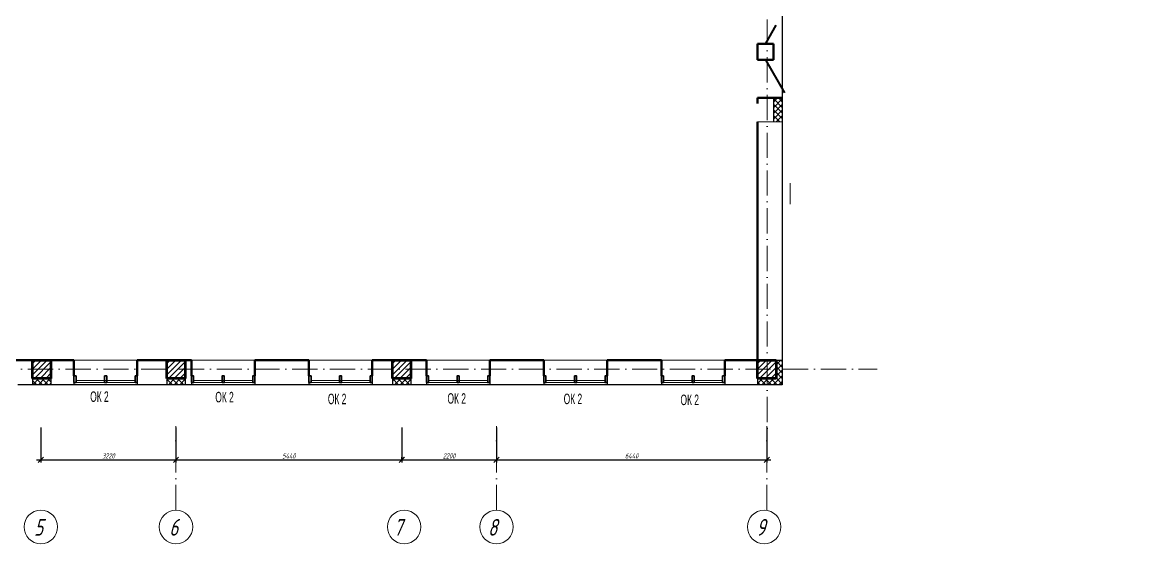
# Model space of a CAD drawing. Header units: millimetres. Extents: x 5763 to 12018931, y 39842 to 3600577.
# Drawn here: x 266604 to 319818, y 558164 to 583029 of the extents above; entities that cross this region are included whole.
import ezdxf

# ---------------------------------------------------------------- set-up
doc = ezdxf.new("R2010")
doc.units = ezdxf.units.MM
doc.linetypes.add('ACAD_ISO10W100', pattern=[18, 12, -3, 0, -3])
doc.layers.add('!Форматы', color=7, linetype='Continuous')
doc.layers.add('Архитектура', color=7, linetype='Continuous')
doc.styles.add('RUSSWIN', font='russwin.shx', dxfattribs={"width": 0.6})
doc.styles.add('VSSP_ROMANS07', font='romans.shx', dxfattribs={"width": 0.7, "oblique": 15, "height": 250})
doc.dimstyles.new('VSSP-100', dxfattribs={"dimscale": 100, "dimtxt": 2.5, "dimasz": 2.5, "dimexe": 1.25, "dimexo": 0.625, "dimtad": 1, "dimdec": 0, "dimrnd": 0.001, "dimzin": 1, "dimtxsty": 'VSSP_ROMANS07', "dimblk": 'OBLIQUE', "dimcen": 2.5, "dimdle": 2, "dimaunit": 1, "dimadec": 3, "dimazin": 2, "dimtfac": 1, "dimtdec": 0, "dimtix": 1, "dimtmove": 2, "dimatfit": 3, "dimldrblk": 'OBLIQUE', "dimfxl": 1.25, "dimtolj": 1, "dimtzin": 0, "dimarcsym": 0})
pattern_1 = [(45, (-1179925.73, -135293.64), (-134.703842, 134.703842), []), (135, (-1179925.73, -135293.64), (-134.703842, -134.703842), [])]

# ---------------------------------------------------------------- blocks, each defined once
blk = doc.blocks.new('_OBLIQUE')
at = {"color": 0, "linetype": 'ByBlock'}
blk.add_line((-0.5, -0.5), (0.5, 0.5), dxfattribs=at)
blk = doc.blocks.new('*D91')
at = {"layer": 'Defpoints', "color": 0, "transparency": 16777216}
for p in [(267486, 563764), (273928, 563764), (273928, 562164)]:
    blk.add_point(p, dxfattribs=at)
at = {"layer": 'Архитектура', "color": 0, "lineweight": -2, "transparency": 16777216}
for p, q in [((267486, 563702), (267486, 562039)), ((273928, 563702), (273928, 562039)), ((267286, 562164), (274128, 562164))]:
    blk.add_line(p, q, dxfattribs=at)
at = {"layer": 'Архитектура', "color": 0, "lineweight": -2, "transparency": 16777216, "xscale": 250, "yscale": 250, "zscale": 250, "rotation": 180}
blk.add_blockref('_OBLIQUE', (267486, 562164), dxfattribs=at)
at = {"layer": 'Архитектура', "color": 0, "lineweight": -2, "transparency": 16777216, "xscale": 250, "yscale": 250, "zscale": 250}
blk.add_blockref('_OBLIQUE', (273928, 562164), dxfattribs=at)
at = {"layer": 'Архитектура', "color": 0, "lineweight": 20, "transparency": 16777216, "insert": (270707, 562352), "char_height": 250, "width": 87154.5, "attachment_point": 5, "style": 'VSSP_ROMANS07'}
blk.add_mtext('\\A1;3220', dxfattribs=at)
blk = doc.blocks.new('*D93')
at = {"layer": 'Defpoints', "color": 0, "transparency": 16777216}
for p in [(284688, 563764), (289206, 563764), (289206, 562164)]:
    blk.add_point(p, dxfattribs=at)
at = {"layer": 'Архитектура', "color": 0, "lineweight": -2, "transparency": 16777216}
for p, q in [((284688, 563702), (284688, 562039)), ((289206, 563702), (289206, 562039)), ((284488, 562164), (289406, 562164))]:
    blk.add_line(p, q, dxfattribs=at)
at = {"layer": 'Архитектура', "color": 0, "lineweight": -2, "transparency": 16777216, "xscale": 250, "yscale": 250, "zscale": 250, "rotation": 180}
blk.add_blockref('_OBLIQUE', (284688, 562164), dxfattribs=at)
at = {"layer": 'Архитектура', "color": 0, "lineweight": -2, "transparency": 16777216, "xscale": 250, "yscale": 250, "zscale": 250}
blk.add_blockref('_OBLIQUE', (289206, 562164), dxfattribs=at)
at = {"layer": 'Архитектура', "color": 0, "lineweight": 20, "transparency": 16777216, "insert": (286947, 562351), "char_height": 250, "width": 65741.77, "attachment_point": 5, "style": 'VSSP_ROMANS07'}
blk.add_mtext('\\A1;2200', dxfattribs=at)
blk = doc.blocks.new('*D94')
at = {"layer": 'Defpoints', "color": 0, "transparency": 16777216}
for p in [(289206, 563764), (302088, 563764), (302088, 562164)]:
    blk.add_point(p, dxfattribs=at)
at = {"layer": 'Архитектура', "color": 0, "lineweight": -2, "transparency": 16777216}
for p, q in [((289206, 563702), (289206, 562039)), ((302088, 563702), (302088, 562039)), ((289006, 562164), (302288, 562164))]:
    blk.add_line(p, q, dxfattribs=at)
at = {"layer": 'Архитектура', "color": 0, "lineweight": -2, "transparency": 16777216, "xscale": 250, "yscale": 250, "zscale": 250, "rotation": 180}
blk.add_blockref('_OBLIQUE', (289206, 562164), dxfattribs=at)
at = {"layer": 'Архитектура', "color": 0, "lineweight": -2, "transparency": 16777216, "xscale": 250, "yscale": 250, "zscale": 250}
blk.add_blockref('_OBLIQUE', (302088, 562164), dxfattribs=at)
at = {"layer": 'Архитектура', "color": 0, "lineweight": 20, "transparency": 16777216, "insert": (295647, 562352), "char_height": 250, "attachment_point": 5, "style": 'VSSP_ROMANS07'}
blk.add_mtext('\\A1;6440', dxfattribs=at)
blk = doc.blocks.new('*D92')
at = {"layer": '!Форматы', "color": 0, "lineweight": -2, "transparency": 16777216}
for p, q in [((273728, 562164), (284893, 562164)), ((273928, 562164), (273928, 562039)), ((284693, 562164), (284693, 562289))]:
    blk.add_line(p, q, dxfattribs=at)
at = {"layer": 'Defpoints', "color": 0, "transparency": 16777216}
for p in [(273928, 562164), (284693, 562164), (284693, 562164)]:
    blk.add_point(p, dxfattribs=at)
at = {"layer": '!Форматы', "color": 0, "lineweight": -2, "transparency": 16777216, "xscale": 250, "yscale": 250, "zscale": 250, "rotation": 180}
blk.add_blockref('_OBLIQUE', (273928, 562164), dxfattribs=at)
at = {"layer": '!Форматы', "color": 0, "lineweight": -2, "transparency": 16777216, "xscale": 250, "yscale": 250, "zscale": 250}
blk.add_blockref('_OBLIQUE', (284693, 562164), dxfattribs=at)
at = {"layer": '!Форматы', "color": 0, "lineweight": 20, "transparency": 16777216, "insert": (279311, 562351), "char_height": 250, "attachment_point": 5, "style": 'VSSP_ROMANS07'}
blk.add_mtext('\\A1;5440', dxfattribs=at)

msp = doc.modelspace()

# ---------------------------------------------------------------- hatches: boundary and pattern name
at = {"ltscale": 100, "transparency": 33554597}
h = msp.add_hatch(dxfattribs=at)
h.set_pattern_fill('ANSI37', color=256, scale=60)
h.set_pattern_definition(pattern_1)
h.paths.add_polyline_path([(302826.26077, 579424.25934), (302406.26077, 579424.25934), (302406.26077, 578280.25934), (302826.26077, 578280.25934), (302826.26077, 578564.25934)])
h = msp.add_hatch(dxfattribs=at)
h.set_pattern_fill('ANSI31', color=256, scale=60)
h.set_pattern_definition([(45, (-299778.53, 350121.79), (-134.70384, 134.70384), [])])
h.paths.add_polyline_path([(267970.26077, 566924.25934), (267086.26077, 566924.25934), (267086.26077, 566040.25934), (267970.26077, 566040.25934)])
h = msp.add_hatch(dxfattribs=at)
h.set_pattern_fill('ANSI31', color=256, scale=60)
h.set_pattern_definition([(45, (-293378.53, 350121.78), (-134.70384, 134.70384), [])])
h.paths.add_polyline_path([(274370.25924, 566924.25723), (273486.25924, 566924.25723), (273486.25924, 566040.25723), (274370.25924, 566040.25723)])
h = msp.add_hatch(dxfattribs=at)
h.set_pattern_fill('ANSI31', color=256, scale=60)
h.set_pattern_definition([(45, (-282622.53, 350121.78), (-134.70384, 134.70384), [])])
h.paths.add_polyline_path([(285126.26077, 566924.25723), (284242.26077, 566924.25723), (284242.26077, 566040.25723), (285126.26077, 566040.25723)])
h = msp.add_hatch(dxfattribs=at)
h.set_pattern_fill('ANSI37', color=256, scale=60)
h.set_pattern_definition(pattern_1)
h.paths.add_polyline_path([(302826.26077, 566924.25723), (302530.26077, 566924.25723), (302530.26077, 566040.25723), (302088.26077, 566040.25723), (302088.26077, 565744.25932), (302826.26077, 565744.25932)])
h.paths.add_polyline_path([(302088.26077, 566040.25723), (301646.26077, 566040.25723), (301646.26077, 565744.25932), (302088.26077, 565744.25932)])
h = msp.add_hatch(dxfattribs=at)
h.set_pattern_fill('ANSI31', color=256, scale=60)
h.set_pattern_definition([(45, (-265218.53, 350121.78), (-134.70384, 134.70384), [])])
h.paths.add_polyline_path([(302530.26077, 566924.25723), (301646.26077, 566924.25723), (301646.26077, 566040.25723), (302530.26077, 566040.25723)])
h = msp.add_hatch(dxfattribs=at)
h.set_pattern_fill('ANSI37', color=256, scale=60)
h.set_pattern_definition(pattern_1)
h.paths.add_polyline_path([(285126.26077, 566040.25723), (284242.26077, 566040.25723), (284242.26077, 565744.25932), (285126.26077, 565744.25932)])
h.paths.add_polyline_path([(274370.25924, 566040.25723), (273486.25924, 566040.25723), (273486.25924, 565744.25932), (274370.25924, 565744.25932)])
h.paths.add_polyline_path([(267970.26077, 566040.25934), (267086.26077, 566040.25934), (267086.26077, 565744.25932), (267970.26077, 565744.25932)])
h.paths.add_polyline_path([(255161.67121, 566040.25934), (254277.67121, 566040.25934), (254214.52275, 566040.25934), (254214.52275, 565384.25934), (255161.67121, 565384.25934)])

# ---------------------------------------------------------------- linework, layer by layer
at = {"layer": '!Форматы', "lineweight": 20}
for p, q in [((301646.26077, 578280.25934), (302826.26077, 578280.25934)), ((303201.78556, 575351.64542), (303201.78556, 574351.64692))]:
    msp.add_line(p, q, dxfattribs=at)
at = {"layer": '!Форматы', "color": 1, "lineweight": 20}
for p, q in [((267086.26077, 566924.25934), (267970.26077, 566924.25934)), ((267086.26077, 566040.25934), (267086.26077, 566924.25934)), ((267970.26077, 566924.25934), (267970.26077, 566040.25934)), ((273486.25924, 566924.25723), (274370.25924, 566924.25723)), ((273486.25924, 566040.25723), (273486.25924, 566924.25723)), ((274370.25924, 566924.25723), (274370.25924, 566040.25723)), ((284242.26077, 566924.25723), (285126.26077, 566924.25723)), ((284242.26077, 566040.25723), (284242.26077, 566924.25723)), ((285126.26077, 566924.25723), (285126.26077, 566040.25723)), ((301646.26077, 566924.25723), (302530.26077, 566924.25723)), ((301646.26077, 566040.25723), (301646.26077, 566924.25723)), ((302530.26077, 566924.25723), (302530.26077, 566040.25723)), ((267970.26077, 566040.25934), (267086.26077, 566040.25934)), ((274370.25924, 566040.25723), (273486.25924, 566040.25723)), ((273486.25924, 566040.25723), (273928.25924, 566040.25723)), ((285126.26077, 566040.25723), (284242.26077, 566040.25723)), ((302530.26077, 566040.25723), (301646.26077, 566040.25723)), ((301646.26077, 566040.25723), (302088.26077, 566040.25723))]:
    msp.add_line(p, q, dxfattribs=at)
at = {"layer": '!Форматы', "color": 1, "lineweight": 53}
for p, q in [((267086.26077, 566924.25934), (267970.26077, 566924.25934)), ((267086.26077, 566040.25934), (267086.26077, 566924.25934)), ((267970.26077, 566924.25934), (267970.26077, 566040.25934)), ((273486.25924, 566924.25723), (274370.25924, 566924.25723)), ((273486.25924, 566040.25723), (273486.25924, 566924.25723)), ((274370.25924, 566924.25723), (274370.25924, 566040.25723)), ((284242.26077, 566924.25723), (285126.26077, 566924.25723)), ((284242.26077, 566040.25723), (284242.26077, 566924.25723)), ((285126.26077, 566924.25723), (285126.26077, 566040.25723)), ((301646.26077, 566924.25723), (302530.26077, 566924.25723)), ((301646.26077, 566040.25723), (301646.26077, 566924.25723)), ((302530.26077, 566924.25723), (302530.26077, 566040.25723)), ((267970.26077, 566040.25934), (267086.26077, 566040.25934)), ((274370.25924, 566040.25723), (273486.25924, 566040.25723)), ((285126.26077, 566040.25723), (284242.26077, 566040.25723)), ((302530.26077, 566040.25723), (301646.26077, 566040.25723))]:
    msp.add_line(p, q, dxfattribs=at)
at = {"ltscale": 100}
for p, q in [((302406.26077, 579424.25934), (302406.26077, 578280.25934)), ((302530.26077, 566924.25723), (302826.26077, 566924.25723)), ((267086.26077, 566040.25934), (267086.26077, 565744.25932)), ((267970.26077, 566040.25934), (267970.26077, 565744.25932)), ((273486.25924, 566040.25723), (273486.25924, 565744.25932)), ((274370.25924, 566040.25723), (274370.25924, 565744.25932)), ((284242.26077, 566040.25723), (284242.26077, 565744.25932)), ((285126.26077, 566040.25723), (285126.26077, 565744.25932)), ((301646.26077, 566040.25723), (301646.26077, 565744.25932))]:
    msp.add_line(p, q, dxfattribs=at)
at = {"layer": 'Архитектура', "color": 7, "linetype": 'ACAD_ISO10W100', "lineweight": 20, "ltscale": 100}
for p, q in [((302104.90214, 562163.86428), (302104.90214, 611798.23946)), ((234466.26111, 566482.25934), (307348.1052, 566482.25934)), ((273928.25924, 559764.25955), (273928.25924, 563764.25934)), ((289206.25435, 559764.25955), (289206.25435, 563764.25934)), ((302088.26077, 559764.25955), (302088.26077, 563764.25934))]:
    msp.add_line(p, q, dxfattribs=at)
at = {"layer": 'Архитектура', "color": 7, "lineweight": 40}
for p, q in [((302526.26077, 582890.28475), (302026.26077, 582024.25934)), ((302026.26077, 581244.25934), (302936.26077, 579668.09311))]:
    msp.add_line(p, q, dxfattribs=at)
at = {"layer": 'Архитектура', "color": 7, "lineweight": 50}
for p, q in [((302406.26077, 582004.25934), (301646.26077, 582004.25934)), ((301646.26077, 582004.25934), (301646.26077, 581244.25934)), ((302406.26077, 582004.25934), (302406.26077, 581244.25934)), ((302406.26077, 581244.25934), (301646.26077, 581244.25934)), ((301646.26077, 579424.25934), (301646.26077, 579164.25934)), ((302826.26077, 579424.25934), (301646.26077, 579424.25934)), ((301646.26077, 578280.25934), (301646.26077, 566924.25934)), ((263966.2577, 566924.25934), (269066.25924, 566924.25934)), ((269066.25924, 566164.25934), (269066.25924, 566924.25934)), ((272086.25924, 566924.25934), (274666.25924, 566924.25934)), ((272086.25924, 566164.25934), (272086.25924, 566924.25934)), ((274666.25924, 566164.25934), (274666.25924, 566924.25934)), ((277686.25924, 566924.25934), (280266.25924, 566924.25934)), ((277686.25924, 566164.25934), (277686.25924, 566924.25934)), ((280266.25924, 566164.25934), (280266.25924, 566924.25934)), ((283286.25924, 566924.25934), (285866.25924, 566924.25934)), ((283286.25924, 566164.25934), (283286.25924, 566924.25934)), ((285866.25924, 566164.25934), (285866.25924, 566924.25934)), ((288886.25924, 566924.25934), (291466.25924, 566924.25934)), ((288886.25924, 566164.25934), (288886.25924, 566924.25934)), ((291466.25924, 566164.25934), (291466.25924, 566924.25934)), ((294486.25924, 566924.25934), (297066.25924, 566924.25934)), ((294486.25924, 566164.25934), (294486.25924, 566924.25934)), ((297066.25924, 566164.25934), (297066.25924, 566924.25934)), ((300086.25924, 566924.25934), (301646.26077, 566924.25934)), ((300086.25924, 566164.25934), (300086.25924, 566924.25934))]:
    msp.add_line(p, q, dxfattribs=at)
at = {"layer": 'Архитектура', "color": 7, "lineweight": 20}
for p, q in [((269066.25924, 566924.25934), (272086.25924, 566924.25934)), ((274666.25924, 566924.25934), (277686.25924, 566924.25934)), ((280266.25924, 566924.25934), (283286.25924, 566924.25934)), ((285866.25924, 566924.25934), (288886.25924, 566924.25934)), ((291466.25924, 566924.25934), (294486.25924, 566924.25934)), ((297066.25924, 566924.25934), (300086.25924, 566924.25934))]:
    msp.add_line(p, q, dxfattribs=at)
at = {"layer": 'Архитектура', "color": 7, "lineweight": 25}
for p, q in [((269066.25924, 565844.25934), (269066.25924, 565744.25932)), ((272086.25924, 565844.25934), (272086.25924, 565744.25932)), ((274666.25924, 565844.25934), (274666.25924, 565744.25932)), ((277686.25924, 565844.25934), (277686.25924, 565744.25932)), ((280266.25924, 565844.25934), (280266.25924, 565744.25932)), ((283286.25924, 565844.25934), (283286.25924, 565744.25932)), ((285866.25924, 565844.25934), (285866.25924, 565744.25932)), ((288886.25924, 565844.25934), (288886.25924, 565744.25932)), ((291466.25924, 565844.25934), (291466.25924, 565744.25932)), ((294486.25924, 565844.25934), (294486.25924, 565744.25932)), ((297066.25924, 565844.25934), (297066.25924, 565744.25932)), ((300086.25924, 565844.25934), (300086.25924, 565744.25932))]:
    msp.add_line(p, q, dxfattribs=at)
at = {"layer": 'Архитектура', "color": 7, "lineweight": 18}
for p, q in [((271986.25924, 565944.25934), (269166.25924, 565944.25934)), ((271986.25924, 565844.25934), (269166.25924, 565844.25934)), ((277586.25924, 565944.25934), (274766.25924, 565944.25934)), ((277586.25924, 565844.25934), (274766.25924, 565844.25934)), ((283186.25924, 565944.25934), (280366.25924, 565944.25934)), ((283186.25924, 565844.25934), (280366.25924, 565844.25934)), ((288786.25924, 565944.25934), (285966.25924, 565944.25934)), ((288786.25924, 565844.25934), (285966.25924, 565844.25934)), ((294386.25924, 565944.25934), (291566.25924, 565944.25934)), ((294386.25924, 565844.25934), (291566.25924, 565844.25934)), ((299986.25924, 565944.25934), (297166.25924, 565944.25934)), ((299986.25924, 565844.25934), (297166.25924, 565844.25934))]:
    msp.add_line(p, q, dxfattribs=at)
at = {"layer": 'Архитектура', "color": 7, "lineweight": 25}
for points in [[(242186.26077, 589944.25627), (242186.26077, 604824.25932), (261066.26077, 604824.25932), (261066.26077, 591824.25932), (283946.26077, 591824.25932), (283946.26077, 611023.76996), (302826.26077, 611023.76996), (302826.26077, 578564.25934)], [(302826.26077, 578564.25934), (302826.26077, 565744.25932), (266386.2577, 565744.25932)]]:
    msp.add_lwpolyline(points, dxfattribs=at)
at = {"layer": 'Архитектура', "color": 7, "lineweight": 35}
for points in [[(269066.25924, 565844.25934), (269066.25924, 566164.25934), (269166.25924, 566164.25934), (269166.25924, 565844.25934), (269066.25924, 565844.25934)], [(270526.25924, 565844.25934), (270526.25924, 566164.25934), (270626.25924, 566164.25934), (270626.25924, 565844.25934), (270526.25924, 565844.25934)], [(272086.25924, 565844.25934), (272086.25924, 566164.25934), (271986.25924, 566164.25934), (271986.25924, 565844.25934), (272086.25924, 565844.25934)], [(274666.25924, 565844.25934), (274666.25924, 566164.25934), (274766.25924, 566164.25934), (274766.25924, 565844.25934), (274666.25924, 565844.25934)], [(276126.25924, 565844.25934), (276126.25924, 566164.25934), (276226.25924, 566164.25934), (276226.25924, 565844.25934), (276126.25924, 565844.25934)], [(277686.25924, 565844.25934), (277686.25924, 566164.25934), (277586.25924, 566164.25934), (277586.25924, 565844.25934), (277686.25924, 565844.25934)], [(280266.25924, 565844.25934), (280266.25924, 566164.25934), (280366.25924, 566164.25934), (280366.25924, 565844.25934), (280266.25924, 565844.25934)], [(281726.25924, 565844.25934), (281726.25924, 566164.25934), (281826.25924, 566164.25934), (281826.25924, 565844.25934), (281726.25924, 565844.25934)], [(283286.25924, 565844.25934), (283286.25924, 566164.25934), (283186.25924, 566164.25934), (283186.25924, 565844.25934), (283286.25924, 565844.25934)], [(285866.25924, 565844.25934), (285866.25924, 566164.25934), (285966.25924, 566164.25934), (285966.25924, 565844.25934), (285866.25924, 565844.25934)], [(287326.25924, 565844.25934), (287326.25924, 566164.25934), (287426.25924, 566164.25934), (287426.25924, 565844.25934), (287326.25924, 565844.25934)], [(288886.25924, 565844.25934), (288886.25924, 566164.25934), (288786.25924, 566164.25934), (288786.25924, 565844.25934), (288886.25924, 565844.25934)], [(291466.25924, 565844.25934), (291466.25924, 566164.25934), (291566.25924, 566164.25934), (291566.25924, 565844.25934), (291466.25924, 565844.25934)], [(292926.25924, 565844.25934), (292926.25924, 566164.25934), (293026.25924, 566164.25934), (293026.25924, 565844.25934), (292926.25924, 565844.25934)], [(294486.25924, 565844.25934), (294486.25924, 566164.25934), (294386.25924, 566164.25934), (294386.25924, 565844.25934), (294486.25924, 565844.25934)], [(297066.25924, 565844.25934), (297066.25924, 566164.25934), (297166.25924, 566164.25934), (297166.25924, 565844.25934), (297066.25924, 565844.25934)], [(298526.25924, 565844.25934), (298526.25924, 566164.25934), (298626.25924, 566164.25934), (298626.25924, 565844.25934), (298526.25924, 565844.25934)], [(300086.25924, 565844.25934), (300086.25924, 566164.25934), (299986.25924, 566164.25934), (299986.25924, 565844.25934), (300086.25924, 565844.25934)]]:
    msp.add_lwpolyline(points, dxfattribs=at)
at = {"layer": 'Архитектура', "color": 7, "lineweight": 20}
for centre in [(267486.26077, 558964.25955), (267486.26077, 558964.25955), (273928.25924, 558964.25955), (273928.25924, 558964.25955), (284806.25435, 558964.25955), (284806.25435, 558964.25955), (289206.25435, 558964.25955), (289206.25435, 558964.25955), (301966.25756, 558964.25955), (301966.25756, 558964.25955)]:
    msp.add_circle(centre, 800, dxfattribs=at)

# ---------------------------------------------------------------- texts
at = {"layer": '!Форматы', "lineweight": 20, "char_height": 500, "attachment_point": 1, "style": 'RUSSWIN'}
for insert in [(269839.59822, 565426.96471), (275802.52477, 565404.65459), (281169.75571, 565317.12655), (286870.4375, 565340.78315), (292409.03664, 565320.15089), (297977.08228, 565274.62615)]:
    msp.add_mtext_dynamic_manual_height_columns('ОК 2', width=1116.9715452, gutter_width=1250, heights=[0], dxfattribs=dict(at, insert=insert))
at = {"layer": 'Архитектура', "color": 7, "lineweight": 20, "style": 'VSSP_ROMANS07', "oblique": 15, "width": 0.7}
for s, p in [('5', (267165.37928, 558544.34512)), ('6', (273607.37774, 558544.34512)), ('7', (284308.8979, 558544.34512)), ('8', (288800.09096, 558544.34512)), ('9', (301588.92466, 558544.34512))]:
    msp.add_text(s, height=800, dxfattribs=at).set_placement(p)

# ---------------------------------------------------------------- dimensions: what is measured, and where the dimension line sits
at = {"layer": '!Форматы', "color": 1, "lineweight": 20}
dim = msp.add_linear_dim(base=(284693.18336, 562163.86428), p1=(273928.25924, 562164.25955), p2=(284693.18336, 562163.86428), text='5440', dimstyle='VSSP-100', override={"dimfxlon": 1}, dxfattribs=at)
dim.commit()
dim.dimension.update_dxf_attribs({"geometry": '*D92', "text_midpoint": (279310.7213, 562351.36428)})
at = {"layer": 'Архитектура', "color": 7, "lineweight": 20}
for base, p1, p2, text, override, picture, middle in [((273928.25924, 562164.25955), (267486.26077, 563764.25934), (273928.25924, 563764.25934), '3220', {"dimadec": 3, "dimfxl": 100}, '*D91', (270707.26, 562351.75955)), ((289206.25435, 562163.86428), (284687.5887, 563764.25934), (289206.25435, 563764.25934), '2200', {"dimfxl": 100}, '*D93', (286946.92152, 562351.36428)), ((302088.26077, 562164.25955), (289206.25435, 563764.25934), (302088.26077, 563764.25934), '6440', {"dimfxl": 100}, '*D94', (295647.25756, 562351.75955))]:
    dim = msp.add_linear_dim(base=base, p1=p1, p2=p2, text=text, dimstyle='VSSP-100', override=override, dxfattribs=at)
    dim.commit()
    dim.dimension.update_dxf_attribs({"geometry": picture, "text_midpoint": middle})

doc.saveas('drawing.dxf')
